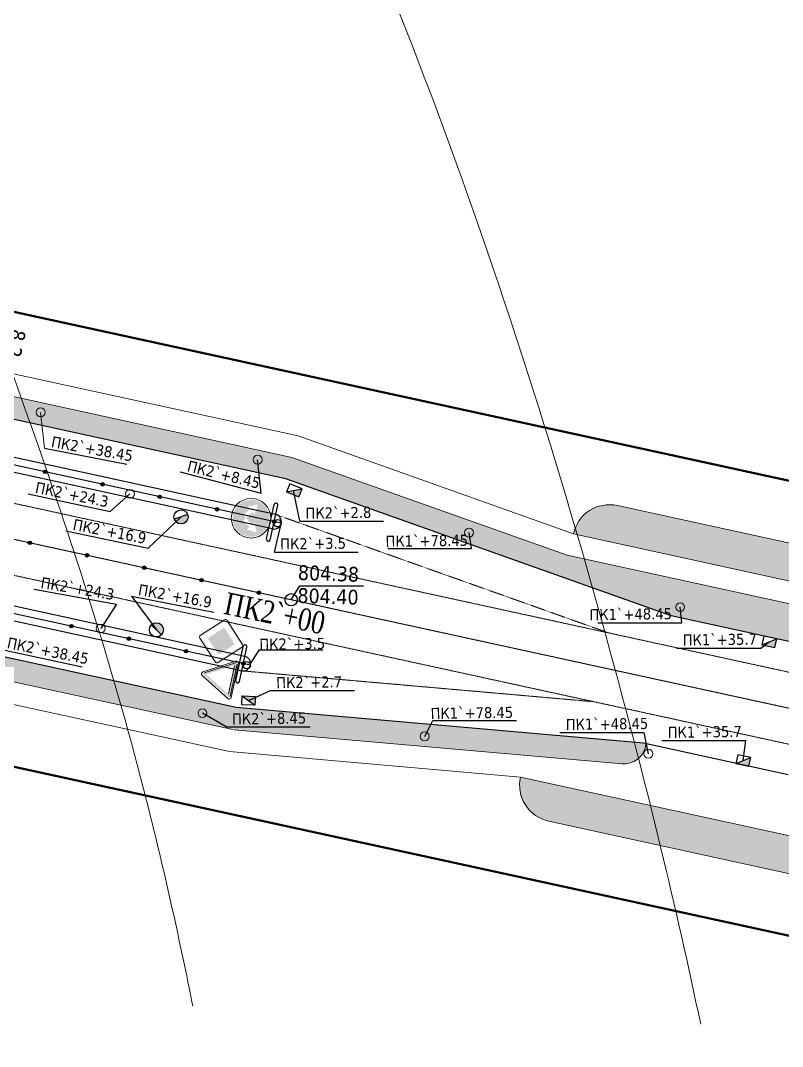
# Model space of a CAD drawing. Header units: millimetres. Extents: x -492806 to 8131902, y -181351 to 2373952.
# Drawn here: x 1697480 to 1800397, y 1044389 to 1182877 of the extents above; entities that cross this region are included whole.
import ezdxf

# ---------------------------------------------------------------- set-up
doc = ezdxf.new("R2010")
doc.units = ezdxf.units.MM
doc.header["$LTSCALE"] = 50
doc.linetypes.add('CENTER2', pattern=[28.575, 19.05, -3.175, 3.175, -3.175])
doc.linetypes.add('DASHED', pattern=[19.05, 12.7, -6.35])
for name, color, linetype in [('1-3 2-х уровн развязка-C-ROAD-TEXT', 1, 'Continuous'), ('rozmiry', 182, 'Continuous'), ('Абсолютные высоты', 50, 'Continuous'), ('перехід', 206, 'Continuous')]:
    doc.layers.add(name, color=color, linetype=linetype)
for name, color, linetype, lineweight in [('cherwona', 7, 'Continuous', 50), ('dorogi', 7, 'Continuous', 30), ('osi', 13, 'Continuous', 15), ('smuga', 142, 'Continuous', 15), ('text', 5, 'Continuous', 15), ('trotuar', 212, 'Continuous', 15), ('дорога', 126, 'Continuous', 25), ('поздовжній профіль', 250, 'Continuous', 15), ('товста', 7, 'Continuous', 70), ('існуючі', 170, 'Continuous', 15)]:
    doc.layers.add(name, color=color, linetype=linetype, lineweight=lineweight)
doc.styles.get("Standard").update_dxf_attribs({"font": 'tahoma.ttf'})
doc.styles.add('СПДС_BOLD', font='times.ttf', dxfattribs={"width": 0.8})
doc.dimstyles.new('S-25$0', dxfattribs={"dimscale": 0, "dimtxt": 2, "dimasz": 1, "dimexe": 1, "dimexo": 2, "dimgap": 1, "dimtad": 3, "dimlfac": 0.001, "dimzin": 9, "dimdsep": 46, "dimtxsty": 'Standard', "dimblk": 'ARCHTICK', "dimcen": 2, "dimclrd": 256, "dimclre": 256, "dimclrt": 256, "dimadec": 0, "dimazin": 2, "dimtfac": 1, "dimtmove": 0, "dimatfit": 3, "dimldrblk": 'DOTSMALL', "dimfxl": 1, "dimlwd": -1, "dimlwe": -1, "dimarcsym": 0})
pattern_1 = [(257.7135, (1876324.5, 1073701.8), (1372.714, -2137.114), [476.25, -3115.852]), (212.7135, (1876324.5, 1073701.8), (1372.714, -2137.114), [476.25, -2063.75]), (302.7135, (1876324.5, 1073701.8), (2137.114, 1372.714), [476.25, -2063.75])]

# ---------------------------------------------------------------- blocks, each defined once
blk = doc.blocks.new('4-2-3')
h = blk.add_hatch(color=5)
h.paths.add_polyline_path([(3.55, 3.27), (3.45, 3.27, 0.409993), (0.23, 0, 1), (6.77, 0, 0.409993)])
h.paths.add_polyline_path([(1.47, 0.66), (1.88, 0.25), (3.02, 1.39), (3.5, 0.91), (3.98, 1.39), (5.12, 0.25), (5.53, 0.66), (6, -1.11), (4.23, -0.64), (4.64, -0.23), (3.5, 0.91), (2.36, -0.23), (2.77, -0.64), (1.01, -1.11)], flags=16)
at = {"color": 5}
blk.add_circle((3.5, 0), 3.5, dxfattribs=at)
blk = doc.blocks.new('столб')
at = {"layer": 'поздовжній профіль', "color": 160}
for points in [[(-500, 0, 0, 0, 0), (-1000, 0, 350, 0, 0), (-1700, 0, 0, 0, 0)], [(500, 0, 0, 0, 0), (1000, 0, 350, 0, 0), (1700, 0, 0, 0, 0)]]:
    blk.add_lwpolyline(points, format="xyseb", dxfattribs=at)
blk.add_circle((0, 0), 500, dxfattribs=at)
blk = doc.blocks.new('2-4')
h = blk.add_hatch(color=1)
edge = h.paths.add_edge_path(flags=16)
edge.add_line((-3.24, 6.63), (-0.09, 1.18))
edge.add_arc((0, 1.23), 0.1, 210, 330)
edge.add_line((0.09, 1.18), (3.24, 6.63))
edge.add_arc((3.15, 6.68), 0.1, 330, 450)
edge.add_line((3.15, 6.78), (-3.15, 6.78))
edge.add_arc((-3.15, 6.68), 0.1, 450, 570)
edge = h.paths.add_edge_path()
edge.add_arc((0, 0.64), 0.25, 210, 330)
edge.add_line((0.22, 0.51), (3.88, 6.85))
edge.add_arc((3.66, 6.98), 0.25, 330, 450)
edge.add_line((3.66, 7.23), (-3.66, 7.23))
edge.add_arc((-3.66, 6.98), 0.25, 450, 570)
edge.add_line((-3.88, 6.85), (-0.22, 0.51))
at = {"color": 1}
for p, q in [((-4.21, 6.84), (-0.4, 0.23)), ((-3.88, 6.85), (-0.22, 0.51)), ((3.81, 7.53), (-3.81, 7.53)), ((0.22, 0.51), (3.88, 6.85)), ((0.4, 0.23), (4.21, 6.84)), ((-3.24, 6.63), (-0.09, 1.18))]:
    blk.add_line(p, q, dxfattribs=at)
for centre, start, end in [((-3.81, 7.07), 90, 210), ((3.81, 7.07), 330, 90), ((0, 0.46), 210, 330)]:
    blk.add_arc(centre, 0.461, start, end, dxfattribs=at)
blk = doc.blocks.new('sdfahgas')
h = blk.add_hatch(color=7)
edge = h.paths.add_edge_path(flags=16)
edge.add_line((6.61, 6.61), (0.16, 13.06))
edge.add_arc((0, 12.9), 0.223, 45, 135)
edge.add_line((-0.16, 13.06), (-6.61, 6.61))
edge.add_arc((-6.45, 6.45), 0.223, 135, 225)
edge.add_line((-6.61, 6.29), (-0.16, -0.16))
edge.add_arc((0, 0), 0.223, 225, 315)
edge.add_line((0.16, -0.16), (6.61, 6.29))
edge.add_arc((6.45, 6.45), 0.223, -45, 45)
edge = h.paths.add_edge_path()
edge.add_line((-0.28, 13.18), (-6.73, 6.73))
edge.add_arc((-6.45, 6.45), 0.393, 135, 225)
edge.add_line((-6.73, 6.17), (-0.28, -0.28))
edge.add_arc((0, 0), 0.393, 225, 315)
edge.add_line((0.28, -0.28), (6.73, 6.17))
edge.add_arc((6.45, 6.45), 0.393, -45, 45)
edge.add_line((6.73, 6.73), (0.28, 13.18))
edge.add_arc((0, 12.9), 0.393, 45, 135)
h = blk.add_hatch(color=7)
edge = h.paths.add_edge_path(flags=16)
edge.add_line((-0.15, 10.54), (-4.09, 6.6))
edge.add_arc((-3.94, 6.45), 0.217, 135, 225)
edge.add_line((-4.09, 6.3), (-0.15, 2.36))
edge.add_arc((0, 2.51), 0.217, 225, 315)
edge.add_line((0.15, 2.36), (4.09, 6.3))
edge.add_arc((3.94, 6.45), 0.217, -45, 45)
edge.add_line((4.09, 6.6), (0.15, 10.54))
edge.add_arc((0, 10.39), 0.217, 45, 135)
edge = h.paths.add_edge_path()
edge.add_arc((-3.94, 6.45), 0.375, 135, 225)
edge.add_line((-4.2, 6.19), (-0.27, 2.25))
edge.add_arc((0, 2.51), 0.375, 225, 315)
edge.add_line((0.27, 2.25), (4.2, 6.19))
edge.add_arc((3.94, 6.45), 0.375, -45, 45)
edge.add_line((4.2, 6.72), (0.27, 10.65))
edge.add_arc((0, 10.39), 0.375, 45, 135)
edge.add_line((-0.26, 10.65), (-4.2, 6.72))
blk.add_hatch(color=2).paths.add_polyline_path([(-4.11, 6.68), (-0.19, 10.6), (-0.04, 10.64), (0.11, 10.6), (0.19, 10.52), (4.07, 6.63), (4.14, 6.49), (4.12, 6.35), (4.05, 6.25), (0.13, 2.33), (0.04, 2.27), (-0.09, 2.27), (-0.2, 2.36), (-4.15, 6.31), (-4.19, 6.43), (-4.17, 6.57)])
at = {"color": 7}
for p, q in [((-0.48, 13.38), (-6.93, 6.93)), ((6.93, 6.93), (0.48, 13.38)), ((-6.93, 5.97), (-0.48, -0.48)), ((0.48, -0.48), (6.93, 5.97))]:
    blk.add_line(p, q, dxfattribs=at)
for centre, start, end in [((0, 12.9), 45, 135), ((-6.45, 6.45), 135, 225), ((6.45, 6.45), 315, 45), ((0, 0), 225, 315)]:
    blk.add_arc(centre, 0.675, start, end, dxfattribs=at)
blk = doc.blocks.new('_ArchTick')
at = {"color": 0, "linetype": 'ByBlock', "const_width": 0.15}
blk.add_lwpolyline([(-0.5, -0.5), (0.5, 0.5)], dxfattribs=at)
blk = doc.blocks.new('*D1094')
at = {"layer": 'Defpoints', "color": 0, "transparency": 16777216}
for p in [(1695715, 1143740), (1695715, 1143740), (1693970, 1135726)]:
    blk.add_point(p, dxfattribs=at)
at = {"layer": 'text', "transparency": 16777216}
for p, q in [((1693970, 1135726), (1695715, 1143740)), ((1697671, 1143314), (1696693, 1143527)), ((1692013, 1136152), (1692992, 1135939))]:
    blk.add_line(p, q, dxfattribs=at)
at = {"layer": 'text', "transparency": 16777216, "xscale": 1001.001001001001, "yscale": 1001.001001001001, "zscale": 1001.001001001001}
for p, rotation in [((1695715, 1143740), 77.71349956488987), ((1693970, 1135726), 257.7134995648898)]:
    blk.add_blockref('_ArchTick', p, dxfattribs=dict(at, rotation=rotation))
at = {"layer": 'text', "transparency": 16777216, "insert": (1696843, 1139297), "char_height": 2002, "attachment_point": 5, "rotation": 257.7135}
blk.add_mtext('8.2', dxfattribs=at)
blk = doc.blocks.new('_DotSmall')
at = {"color": 0, "linetype": 'ByBlock', "const_width": 0.5}
blk.add_lwpolyline([(-0.0625, 0, 1), (0.0625, 0, 1)], format="xyb", close=True, dxfattribs=at)

msp = doc.modelspace()

# ---------------------------------------------------------------- hatches: boundary and pattern name
at = {"layer": 'rozmiry'}
h = msp.add_hatch(color=7, dxfattribs=at)
h.dxf.hatch_style = 1
h.paths.add_polyline_path([(1701048.204, 1121904.717), (1700582.795, 1122006.078, 0.0536613895), (1700577.34, 1121955.397, 0.8981430087)])
h.paths.add_polyline_path([(1700582.795, 1122006.078), (1701048.204, 1121904.717, 0.0536613895), (1701053.659, 1121955.397, 0.8981430087)])
h = msp.add_hatch(color=7, dxfattribs=at)
h.dxf.hatch_style = 1
h.paths.add_polyline_path([(1708780.892, 1120220.627), (1708315.483, 1120321.987, 0.0536613895), (1708310.028, 1120271.307, 0.8981430087)])
h.paths.add_polyline_path([(1708315.483, 1120321.987), (1708780.892, 1120220.627, 0.0536613895), (1708786.347, 1120271.307, 0.8981430087)])
h = msp.add_hatch(color=7, dxfattribs=at)
h.dxf.hatch_style = 1
h.paths.add_polyline_path([(1716513.58, 1118536.536), (1716048.171, 1118637.897, 0.0536613895), (1716042.716, 1118587.217, 0.8981430087)])
h.paths.add_polyline_path([(1716048.171, 1118637.897), (1716513.58, 1118536.536, 0.0536613895), (1716519.035, 1118587.217, 0.8981430087)])
h = msp.add_hatch(color=7, dxfattribs=at)
h.dxf.hatch_style = 1
h.paths.add_polyline_path([(1724246.269, 1116852.446), (1723780.859, 1116953.807, 0.0536613895), (1723775.405, 1116903.127, 0.8981430087)])
h.paths.add_polyline_path([(1723780.859, 1116953.807), (1724246.269, 1116852.446, 0.0536613895), (1724251.724, 1116903.127, 0.8981430087)])
h = msp.add_hatch(color=7, dxfattribs=at)
h.dxf.hatch_style = 1
h.paths.add_polyline_path([(1731978.957, 1115168.356), (1731513.548, 1115269.717, 0.0536613895), (1731508.093, 1115219.036, 0.8981430087)])
h.paths.add_polyline_path([(1731513.548, 1115269.717), (1731978.957, 1115168.356, 0.0536613895), (1731984.412, 1115219.036, 0.8981430087)])
h = msp.add_hatch(color=7, dxfattribs=at)
h.dxf.hatch_style = 1
h.paths.add_polyline_path([(1698962.762, 1112329.179), (1698497.353, 1112430.54, 0.0536613895), (1698491.898, 1112379.859, 0.8981430087)])
h.paths.add_polyline_path([(1698497.353, 1112430.54), (1698962.762, 1112329.179, 0.0536613895), (1698968.217, 1112379.859, 0.8981430087)])
h = msp.add_hatch(color=7, dxfattribs=at)
h.dxf.hatch_style = 1
h.paths.add_polyline_path([(1706695.45, 1110645.088), (1706230.041, 1110746.449, 0.0536613895), (1706224.586, 1110695.769, 0.8981430087)])
h.paths.add_polyline_path([(1706230.041, 1110746.449), (1706695.45, 1110645.088, 0.0536613895), (1706700.905, 1110695.769, 0.8981430087)])
h = msp.add_hatch(color=7, dxfattribs=at)
h.dxf.hatch_style = 1
h.paths.add_polyline_path([(1714428.139, 1108960.998), (1713962.729, 1109062.359, 0.0536613895), (1713957.275, 1109011.679, 0.8981430087)])
h.paths.add_polyline_path([(1713962.729, 1109062.359), (1714428.139, 1108960.998, 0.0536613895), (1714433.594, 1109011.679, 0.8981430087)])
h = msp.add_hatch(color=7, dxfattribs=at)
h.dxf.hatch_style = 1
h.paths.add_polyline_path([(1722160.827, 1107276.908), (1721695.418, 1107378.269, 0.0536613895), (1721689.963, 1107327.588, 0.8981430087)])
h.paths.add_polyline_path([(1721695.418, 1107378.269), (1722160.827, 1107276.908, 0.0536613895), (1722166.282, 1107327.588, 0.8981430087)])
h = msp.add_hatch(color=7, dxfattribs=at)
h.dxf.hatch_style = 1
h.paths.add_polyline_path([(1729893.515, 1105592.818), (1729428.106, 1105694.178, 0.0536613895), (1729422.651, 1105643.498, 0.8981430087)])
h.paths.add_polyline_path([(1729428.106, 1105694.178), (1729893.515, 1105592.818, 0.0536613895), (1729898.97, 1105643.498, 0.8981430087)])
h = msp.add_hatch(color=7, dxfattribs=at)
h.dxf.hatch_style = 1
h.paths.add_polyline_path([(1704610.009, 1101069.55), (1704144.599, 1101170.911, 0.0536613895), (1704139.144, 1101120.231, 0.8981430087)])
h.paths.add_polyline_path([(1704144.599, 1101170.911), (1704610.009, 1101069.55, 0.0536613895), (1704615.464, 1101120.231, 0.8981430087)])
h = msp.add_hatch(color=7, dxfattribs=at)
h.dxf.hatch_style = 1
h.paths.add_polyline_path([(1712342.697, 1099385.46), (1711877.288, 1099486.821, 0.0536613895), (1711871.833, 1099436.14, 0.8981430087)])
h.paths.add_polyline_path([(1711877.288, 1099486.821), (1712342.697, 1099385.46, 0.0536613895), (1712348.152, 1099436.14, 0.8981430087)])
h = msp.add_hatch(color=7, dxfattribs=at)
h.dxf.hatch_style = 1
h.paths.add_polyline_path([(1720075.385, 1097701.37), (1719609.976, 1097802.73, 0.0536613895), (1719604.521, 1097752.05, 0.8981430087)])
h.paths.add_polyline_path([(1719609.976, 1097802.73), (1720075.385, 1097701.37, 0.0536613895), (1720080.84, 1097752.05, 0.8981430087)])
h = msp.add_hatch(color=7, dxfattribs=at)
h.dxf.hatch_style = 1
h.paths.add_polyline_path([(1727808.074, 1096017.279), (1727342.664, 1096118.64, 0.0536613895), (1727337.209, 1096067.96, 0.8981430087)])
h.paths.add_polyline_path([(1727342.664, 1096118.64), (1727808.074, 1096017.279, 0.0536613895), (1727813.528, 1096067.96, 0.8981430087)])
at = {"layer": 'дорога'}
h = msp.add_hatch(dxfattribs=at)
h.set_pattern_fill('GRASS', scale=100)
h.set_pattern_definition(pattern_1)
h.paths.add_polyline_path([(1768822.082, 1074803.608), (1861916.417, 1054528.736), (1862980.418, 1059414.215), (1765000.604, 1080753.087, 0.4142135624)])
h.paths.add_polyline_path([(1856612.805, 1064440.278, 0.1195749808), (1858733.339, 1063409.503), (1863618.818, 1062345.502), (1864682.819, 1067230.98), (1857764.283, 1068737.758)])
h.paths.add_polyline_path([(1855237.68, 1066243.274), (1856010.913, 1066291.333, -0.3656585677), (1855709.223, 1066861.504, -1.0239606559), (1856680.735, 1066625.699), (1857275.187, 1068844.277), (1856349.411, 1069045.901), (1855469.211, 1069233.647), (1855470.016, 1069237.423), (1854911.862, 1069358.982, 0.1606788224)], flags=17)
h.paths.add_polyline_path([(1772152.024, 1113583.03), (1870130.488, 1092244.561), (1871194.489, 1097130.039), (1778101.5, 1117404.514, 0.4142135624)])
h.paths.add_polyline_path([(1573611.324, 1155798.191), (1583163.618, 1153717.811), (1583164.456, 1153721.58), (1584043.012, 1153526.289), (1586859.336, 1152912.927, 0.4142135624), (1584566.449, 1156482.614), (1574249.724, 1158729.478, -0.1057350931), (1562056.67, 1164249.718), (1557350.659, 1164249.718, 0.1332222994)])
h.paths.add_polyline_path([(1519443.517, 1223436.946, 0.175804603), (1499030.469, 1244651.487, -0.7443721432), (1499346.257, 1246541.188, 0.1706985759), (1526051.065, 1259891.181, -0.7414156465), (1527753.56, 1259017.238), (1521341.327, 1223664.499, -0.7383723428)])
h.paths.add_polyline_path([(1526686.292, 1288053.269, 0.4142135624), (1529102.729, 1284566.031), (1534317.754, 1313318.175), (1531365.917, 1313853.575)])
h = msp.add_hatch(dxfattribs=at)
h.set_pattern_fill('GRASS', scale=100)
h.set_pattern_definition(pattern_1)
h.paths.add_polyline_path([(1733321.957, 1121015.058), (1785377.889, 1102515.108), (1798742.484, 1099604.466), (1799622.684, 1099416.719), (1799621.878, 1099412.945), (1860128.127, 1086235.437), (1860995.912, 1086050.339), (1860995.118, 1086046.617), (1868428.09, 1084427.808), (1869492.089, 1089313.281), (1771327.062, 1110692.393), (1734146.781, 1123905.744), (1596725.943, 1153754.491, -0.9926345511), (1596623.16, 1153265.184), (1594295.339, 1153736.219, -0.4185509941), (1594684.722, 1153139.752, -1), (1593707.626, 1153352.552, -0.409889369), (1594295.339, 1153736.219), (1591967.518, 1154207.255, -0.3892743002), (1591768.717, 1154480.668, 0.2641541413), (1589790.623, 1152274.526), (1661385.471, 1136681.994), (1662265.671, 1136494.248), (1662264.866, 1136490.472)])
h = msp.add_hatch(dxfattribs=at)
h.set_pattern_fill('GRASS', scale=100)
h.set_pattern_definition(pattern_1)
h.paths.add_polyline_path([(1583066.743, 1121401.079), (1627133.487, 1111803.851), (1630166.193, 1111803.851), (1631246.926, 1110907.991), (1648672.113, 1107112.986), (1648933.339, 1108288.164), (1650425.28, 1106731.167), (1726598.076, 1090141.611), (1781631.621, 1085318.573), (1782002.968, 1085237.698), (1781931.765, 1084910.761, -0.3774796238), (1778738.567, 1082560.616), (1726146.1, 1087169.723), (1585359.629, 1117831.391, -0.4142135624)])
at = {"layer": 'перехід'}
h = msp.add_hatch(color=7, dxfattribs=at)
h.dxf.hatch_style = 1
h.paths.add_polyline_path([(1718253.476, 1115566.515), (1720070.478, 1116182.526, -1)])
h = msp.add_hatch(color=7, dxfattribs=at)
h.dxf.hatch_style = 1
h.paths.add_polyline_path([(1715143.469, 1101286.57), (1716539.74, 1099970.746, 1)])
at = {"layer": 'товста', "lineweight": 30}
h = msp.add_hatch(color=255, dxfattribs=at)
h.dxf.hatch_style = 1
h.paths.add_polyline_path([(1733392.833, 1119245.696), (1735057.169, 1118560.141), (1735514.206, 1119669.698)])
h = msp.add_hatch(color=255, dxfattribs=at)
h.dxf.hatch_style = 1
h.paths.add_polyline_path([(1797611.956, 1098618.612), (1799372.355, 1098243.12), (1799622.684, 1099416.719)])
h = msp.add_hatch(color=255, dxfattribs=at)
h.dxf.hatch_style = 1
h.paths.add_polyline_path([(1727398.327, 1091721.252), (1729197.017, 1091652.599), (1729151.249, 1090453.472)])
h = msp.add_hatch(color=255, dxfattribs=at)
h.dxf.hatch_style = 1
h.paths.add_polyline_path([(1794095.983, 1082600.028), (1795856.382, 1082224.535), (1796106.71, 1083398.135)])

# ---------------------------------------------------------------- linework, layer by layer
at = {"layer": 'cherwona', "color": 1}
for p, q in [((1882708.483, 1103014.716), (1574907.306, 1170050.26)), ((1869940.473, 1044388.972), (1564192.731, 1110977.301))]:
    msp.add_line(p, q, dxfattribs=at)
at = {"layer": 'dorogi'}
for p, q in [((1732700.969, 1115011.11), (1449556.66, 1176676.673)), ((1731511.073, 1114246.815), (1450491.872, 1175449.554)), ((1727765.79, 1097049.929), (1446180.506, 1158375.955)), ((1728530.085, 1095860.034), (1445967.706, 1157398.859)), ((1733321.957, 1121015.058), (1573611.324, 1155798.191)), ((1731936.674, 1116201.006), (1573280.848, 1150754.414)), ((1727340.19, 1095095.738), (1572161.516, 1128891.862)), ((1726598.076, 1090141.611), (1570364.498, 1124167.481)), ((1785377.889, 1102515.108), (1733321.957, 1121015.058)), ((1878197.109, 1082300.237), (1785377.889, 1102515.108)), ((1781631.621, 1085318.573), (1726598.076, 1090141.611)), ((1801171.596, 1081062.992), (1781631.621, 1085318.573))]:
    msp.add_line(p, q, dxfattribs=at)
for centre, start, end in [((1731723.873, 1115223.91), 257.71349956, 77.71349956), ((1731723.873, 1115223.91), 257.71349957, 77.71349957), ((1727552.989, 1096072.834), 257.71349957, 77.71349957)]:
    msp.add_arc(centre, 1000, start, end, dxfattribs=at)
at = {"layer": 'osi', "linetype": 'CENTER2', "ltscale": 0.02}
msp.add_line((1876324.478, 1073701.844), (1448807.924, 1166810.016), dxfattribs=at)
at = {"layer": 'rozmiry'}
for centre in [(1700815.499, 1121955.397), (1708548.188, 1120271.307), (1716280.876, 1118587.217), (1724013.564, 1116903.127), (1731746.252, 1115219.036), (1698730.057, 1112379.859), (1706462.746, 1110695.769), (1714195.434, 1109011.679), (1721928.122, 1107327.588), (1729660.811, 1105643.498), (1704377.304, 1101120.231), (1712109.992, 1099436.14), (1719842.681, 1097752.05), (1727575.369, 1096067.96)]:
    msp.add_circle(centre, 238.16, dxfattribs=at)
at = {"layer": 'smuga', "linetype": 'DASHED', "ltscale": 0.01}
for p, q in [((1877335.279, 1078343.048), (1449818.725, 1171451.22)), ((1447797.124, 1162168.811), (1875313.677, 1069060.639)), ((1776936.161, 1100208.818), (1731681.987, 1116291.518)), ((1774914.56, 1090926.408), (1727070.93, 1095119.335))]:
    msp.add_line(p, q, dxfattribs=at)
at = {"layer": 'text'}
msp.add_line((1700702.797, 1125137.301), (1700193.907, 1129982.963), dxfattribs=at)
at = {"layer": 'trotuar'}
for p, q in [((1734971.606, 1126796.43), (1588136.137, 1158775.501)), ((1734146.781, 1123905.744), (1593360.311, 1154567.413)), ((1772152.024, 1113583.03), (1734971.606, 1126796.43)), ((1771327.062, 1110692.393), (1734146.781, 1123905.744)), ((1725694.124, 1084197.834), (1569087.697, 1118304.907)), ((1726146.1, 1087169.723), (1585359.629, 1117831.391)), ((1880963.503, 1095002.472), (1778101.5, 1117404.514)), ((1879899.508, 1090116.992), (1772152.024, 1113583.03)), ((1879261.109, 1087185.711), (1771327.062, 1110692.393)), ((1778738.567, 1082560.616), (1726336.166, 1087153.066)), ((1765000.604, 1080753.087), (1725694.124, 1084197.834)), ((1872749.435, 1057286.635), (1765000.604, 1080753.087)), ((1765000.604, 1080753.087), (1765000.604, 1080753.087)), ((1871685.434, 1052401.157), (1768822.082, 1074803.608))]:
    msp.add_line(p, q, dxfattribs=at)
for centre, radius, start, end in [((1777037.504, 1112519.034), 5000, 77.71356075, 167.71349957), ((1779000.477, 1085549.162), 3000, 264.99150028, 347.71349956), ((1769886.083, 1079689.086), 5000, 167.71349956, 257.71349956)]:
    msp.add_arc(centre, radius, start, end, dxfattribs=at)
at = {"layer": 'Абсолютные высоты'}
msp.add_circle((1734038.293, 1104690.133), 828.566, dxfattribs=at)
at = {"layer": 'дорога'}
for p, q in [((1730002.048, 1119077.467), (1729506.779, 1123598.957)), ((1709603.095, 1116585.957), (1712267.633, 1118989.232)), ((1735189.219, 1115290.931), (1734360.131, 1119439.031)), ((1730718.472, 1112903.308), (1731729.273, 1117544.513)), ((1731207.02, 1112796.908), (1732217.821, 1117438.113)), ((1714708.581, 1111666.199), (1719161.977, 1115874.521)), ((1731773.561, 1111134.43), (1732692.941, 1114921.877)), ((1758400.443, 1111603.317), (1758066.021, 1113754.574)), ((1772152.024, 1113583.03), (1772152.026, 1113583.035)), ((1734038.293, 1104690.133), (1735224.277, 1106547.837)), ((1712453.806, 1105166.126), (1715841.604, 1100628.658)), ((1710440.313, 1104100.356), (1708309.549, 1100815.251)), ((1786793.019, 1101585.094), (1786577.45, 1103690.655)), ((1726547.589, 1093752.231), (1727558.39, 1098393.436)), ((1727036.137, 1093645.831), (1728046.938, 1098287.036)), ((1797466.926, 1098174.634), (1798617.32, 1099017.666)), ((1728552.989, 1096072.834), (1729738.973, 1097930.538)), ((1728274.788, 1091087.362), (1731239.866, 1092419.485)), ((1725262.494, 1087516.944), (1722053.91, 1089378.28)), ((1752075.051, 1086246.369), (1753155.708, 1088369.559)), ((1781669.552, 1086770.91), (1782270.182, 1083913.351)), ((1781931.765, 1084910.761), (1782002.968, 1085237.698)), ((1795101.346, 1082999.081), (1795438.888, 1085705.14))]:
    msp.add_line(p, q, dxfattribs=at)
for centre in [(1732200.969, 1115011.11), (1728030.085, 1095860.034)]:
    msp.add_circle(centre, 500, dxfattribs=at)
for centre, start, end in [((1731973.547, 1117491.313), 347.71349956, 167.71349956), ((1730962.746, 1112850.108), 167.71349956, 347.71349956), ((1727802.664, 1098340.236), 347.71349956, 167.71349956), ((1726791.863, 1093699.031), 167.71349956, 347.71349956)]:
    msp.add_arc(centre, 250, start, end, dxfattribs=at)
at = {"layer": 'перехід'}
for p, q in [((1700702.797, 1125137.301), (1711825.682, 1122986.785)), ((1719043.122, 1121948.922), (1730002.048, 1119077.467)), ((1698533.705, 1118996.742), (1709603.095, 1116585.957)), ((1720070.478, 1116182.526), (1718253.476, 1115566.515)), ((1735189.219, 1115290.931), (1746518.089, 1115290.931)), ((1703620.707, 1113990.495), (1714708.581, 1111666.199)), ((1731773.561, 1111134.43), (1743102.431, 1111134.43)), ((1747071.573, 1111603.317), (1758400.443, 1111603.317)), ((1735224.277, 1106547.837), (1743817.244, 1106547.837)), ((1699289.615, 1106101.665), (1710440.313, 1104100.356)), ((1712453.806, 1105166.126), (1723578.414, 1103024.542)), ((1716539.74, 1099970.746), (1715143.469, 1101286.57)), ((1775464.149, 1101585.094), (1786793.019, 1101585.094)), ((1694735.137, 1098025.477), (1705804.527, 1095614.692)), ((1729738.973, 1097930.538), (1738331.94, 1097930.538)), ((1786138.056, 1098174.634), (1797466.926, 1098174.634)), ((1731239.866, 1092419.485), (1742568.736, 1092419.485)), ((1725262.494, 1087516.944), (1736591.364, 1087516.944)), ((1753155.708, 1088369.559), (1764484.578, 1088369.559)), ((1770340.682, 1086770.91), (1781669.552, 1086770.91)), ((1784110.018, 1085705.14), (1795438.888, 1085705.14))]:
    msp.add_line(p, q, dxfattribs=at)
for centre in [(1719161.977, 1115874.521), (1715841.604, 1100628.658)]:
    msp.add_circle(centre, 959.292, dxfattribs=at)
at = {"layer": 'товста', "lineweight": 30}
for p, q in [((1733849.87, 1120355.253), (1733392.833, 1119245.696)), ((1733392.833, 1119245.696), (1735514.206, 1119669.698)), ((1733392.833, 1119245.696), (1735057.169, 1118560.141)), ((1735514.206, 1119669.698), (1733849.87, 1120355.253)), ((1735057.169, 1118560.141), (1735514.206, 1119669.698)), ((1797862.284, 1099792.212), (1797611.956, 1098618.612)), ((1799622.684, 1099416.719), (1797862.284, 1099792.212)), ((1797611.956, 1098618.612), (1799622.684, 1099416.719)), ((1797611.956, 1098618.612), (1799372.355, 1098243.12)), ((1799372.355, 1098243.12), (1799622.684, 1099416.719)), ((1727352.559, 1090522.125), (1727398.327, 1091721.252)), ((1727398.327, 1091721.252), (1729197.017, 1091652.599)), ((1727398.327, 1091721.252), (1729151.249, 1090453.472)), ((1729197.017, 1091652.599), (1729151.249, 1090453.472)), ((1729151.249, 1090453.472), (1727352.559, 1090522.125)), ((1794346.311, 1083773.627), (1794095.983, 1082600.028)), ((1794095.983, 1082600.028), (1796106.71, 1083398.135)), ((1796106.71, 1083398.135), (1794346.311, 1083773.627)), ((1795856.382, 1082224.535), (1796106.71, 1083398.135)), ((1794095.983, 1082600.028), (1795856.382, 1082224.535))]:
    msp.add_line(p, q, dxfattribs=at)
at = {"layer": 'існуючі'}
for points, knots in [([(1568752.299, 1470212.512), (1572409.746, 1468437.87), (1588168.85, 1460203.984), (1614186.953, 1442839.29), (1656128.181, 1416770.344), (1696688.541, 1381914.799), (1739272.813, 1343427.955), (1776122.005, 1298868.27), (1808284.111, 1251794.553), (1833166.655, 1195758.152), (1849690.408, 1140220.762), (1859986.076, 1087932.126), (1864298.107, 1056838.046), (1865772.259, 1044734.777)], [190640.4600348704, 190640.4600348704, 190640.4600348704, 190640.4600348704, 202813.4746837242, 243858.5088070165, 284446.7899957306, 350779.8979373142, 403861.581201905, 456434.0256936934, 523878.8368295885, 574158.0609012829, 639711.5440129042, 697304.4157485121, 733876.7611902846, 733876.7611902846, 733876.7611902846, 733876.7611902846]), ([(1789347.278, 1047412.636), (1786005.757, 1063303.005), (1775860.951, 1104922.718), (1755292.323, 1170434.354), (1726801.235, 1236270.375), (1697101.967, 1278676.872), (1675849.48, 1317270.96), (1647162.566, 1347606.535), (1618797.328, 1377796.414), (1589608.613, 1393569.142), (1562890.035, 1411422.825), (1525467.657, 1426846.965), (1487219.543, 1433780.898), (1451730.839, 1432692.345), (1413461.343, 1412038.655), (1391746.3, 1386767.935), (1377732.658, 1370459.664)], [208907.898191004, 208907.898191004, 208907.898191004, 208907.898191004, 257605.863130704, 337296.6512993614, 414888.6980925751, 471411.6016886402, 492312.2011282048, 546691.9263832961, 596027.8451533406, 615040.3045966051, 645805.468598217, 692413.3325741671, 735125.5059761151, 761895.8793706339, 797154.4097490128, 861311.6224911874, 861311.6224911874, 861311.6224911874, 861311.6224911874]), ([(1379052.018, 1261646.673), (1382869.942, 1274092.73), (1389347.626, 1295209.344), (1403408.416, 1320842.98), (1417643.471, 1340963), (1439603.614, 1352504.797), (1463449.434, 1357573.68), (1486270.559, 1359891.55), (1508282.615, 1356152.893), (1530300.604, 1348968.236), (1555650.87, 1336800.86), (1582146.73, 1315676.101), (1606497.202, 1289623.996), (1632974.414, 1256775.253), (1657847.842, 1220974.231), (1679520.136, 1180467.733), (1694621.823, 1140577.532), (1706561.082, 1106676.465), (1715226.149, 1075724.121), (1719003.373, 1058600.673), (1720762.67, 1049815.775)], [0, 0, 0, 0, 38900.8664636247, 66001.1889897012, 87669.3421301837, 111587.2495440326, 138101.9835658548, 160776.267455786, 179836.5263671841, 204572.7900400612, 230137.1182260716, 263737.1415018499, 305480.3987434738, 336953.7017450631, 390265.8027063977, 436029.4128409923, 474341.5859841284, 518100.6318120104, 543830.9936237611, 570703.3366454956, 570703.3366454956, 570703.3366454956, 570703.3366454956])]:
    msp.add_open_spline(points, degree=3, knots=knots, dxfattribs=at)
msp.add_spline([(1902467.553, 1155289.404), (1879219.267, 1228074.813), (1873878.447, 1247713.859), (1855342.654, 1290381.164), (1834293.527, 1329083.191), (1806332.76, 1365162.168), (1772402.835, 1399546.539), (1706742.142, 1455076.786)], degree=3, dxfattribs=at)

# ---------------------------------------------------------------- block references
at = {"color": 0, "yscale": 1.200000000244472, "zscale": 1.200000000244472}
for p, xscale, rotation in [((1729506.779, 1123598.957), 1.200000000244472, 167.7089292657613), ((1712267.633, 1118989.232), 1.200000000244472, 167.7089292657652), ((1758066.021, 1113754.574), 1.200000000244472, 167.7089292657613), ((1786577.45, 1103690.655), 1.200000000244472, 167.7089292657613), ((1708309.549, 1100815.251), -1.200000000244472, 347.7180698640211), ((1722053.91, 1089378.28), -1.200000000244472, 347.7180698640211), ((1752075.051, 1086246.369), -1.200000000244472, 347.7180698640211), ((1782270.182, 1083913.351), -1.200000000244472, 347.7180698640211)]:
    msp.add_blockref('столб', p, dxfattribs=dict(at, xscale=xscale, rotation=rotation))
at = {"layer": 'text', "xscale": 1.200000000244472, "yscale": 1.200000000244472, "zscale": 1.200000000244472, "rotation": 167.7089292657613}
msp.add_blockref('столб', (1700193.907, 1129982.963), dxfattribs=at)
at = {"layer": 'text', "color": 0, "linetype": 'Continuous'}
for name, p, xscale, yscale, zscale, rotation in [('4-2-3', (1728506.471, 1113025.315), 762.0479999998113, 762.0479999998113, 762.0479999998113, 87.65960389069417), ('2-4', (1726840.462, 1096328.246), 611.2259999991887, 611.2259999991887, 611.2259999991887, 137.7465525993259)]:
    msp.add_blockref(name, p, dxfattribs=dict(at, xscale=xscale, yscale=yscale, zscale=zscale, rotation=rotation))
at = {"layer": 'text', "color": 0, "xscale": 420.0000000000001, "yscale": 420.0000000000001, "zscale": 420.0000000000001, "rotation": 257.7134995648898}
msp.add_blockref('sdfahgas', (1721951.278, 1099669.981), dxfattribs=at)

# ---------------------------------------------------------------- texts
for s, height, rotation, p in [('ПК2`+38.45', 1500, 349.85217936, (1701538.726, 1125308.889)), ('ПК2`+8.45', 1500, 346.11226287, (1719888.463, 1122065.619)), ('ПК2`+24.3', 1500, 348.5083187, (1699373.428, 1119148.678)), ('ПК2`+2.8', 1500, 0.79481914, (1735977.377, 1115618.08)), ('ПК2`+16.9', 1500, 348.95561988, (1704459.218, 1114148.982)), ('ПК1`+78.45', 1500, 0.79481914, (1746792.34, 1111823.885)), ('ПК2`+3.5', 1500, 0.79481914, (1732561.719, 1111461.58)), ('804.38', 2000, 358.19519393, (1734920.632, 1107371.768)), ('ПК2`+24.3', 1500, 350.61979637, (1700123.17, 1106284.436)), ('ПК2`+16.9', 1500, 349.8981856, (1713289.596, 1105338.385)), ('804.40', 2000, 358.19519393, (1734860.165, 1104279.521)), ('ПК1`+48.45', 1500, 0.79481914, (1774331.011, 1101912.243)), ('ПК2`+38.45', 1500, 348.5083187, (1695574.86, 1098177.413)), ('ПК2`+3.5', 1500, 0.79481914, (1729738.973, 1097930.538)), ('ПК1`+35.7', 1500, 0.79481914, (1786926.213, 1098501.783)), ('ПК2`+2.7', 1500, 0.79481914, (1732028.023, 1092746.634)), ('ПК1`+78.45', 1500, 0.79481914, (1752876.475, 1088590.127)), ('ПК2`+8.45', 1500, 0.79481914, (1726050.652, 1087844.093)), ('ПК1`+48.45', 1500, 0.79481914, (1771128.839, 1087098.06)), ('ПК1`+35.7', 1500, 0.79481914, (1784898.175, 1086032.289))]:
    msp.add_text(s, height=height, rotation=rotation).set_placement(p)
at = {"layer": '1-3 2-х уровн развязка-C-ROAD-TEXT', "color": 1, "linetype": 'Continuous', "lineweight": -3, "insert": (1731827.162, 1102844.645), "char_height": 3000, "attachment_point": 5, "rotation": 348.22823993, "style": 'СПДС_BOLD'}
msp.add_mtext('ПК2`+00', dxfattribs=at)

# ---------------------------------------------------------------- dimensions: what is measured, and where the dimension line sits
at = {"layer": 'text'}
dim = msp.add_linear_dim(base=(1695714.878, 1143739.765), p1=(1693969.614, 1135726.191), p2=(1695714.878, 1143739.765), angle=257.71349956, dimstyle='S-25$0', override={"dimscale": 1001.001001, "dimtxt": 2}, dxfattribs=at)
dim.commit()
dim.dimension.update_dxf_attribs({"geometry": '*D1094', "text_midpoint": (1696843.06, 1139297.224)})

doc.saveas('drawing.dxf')
